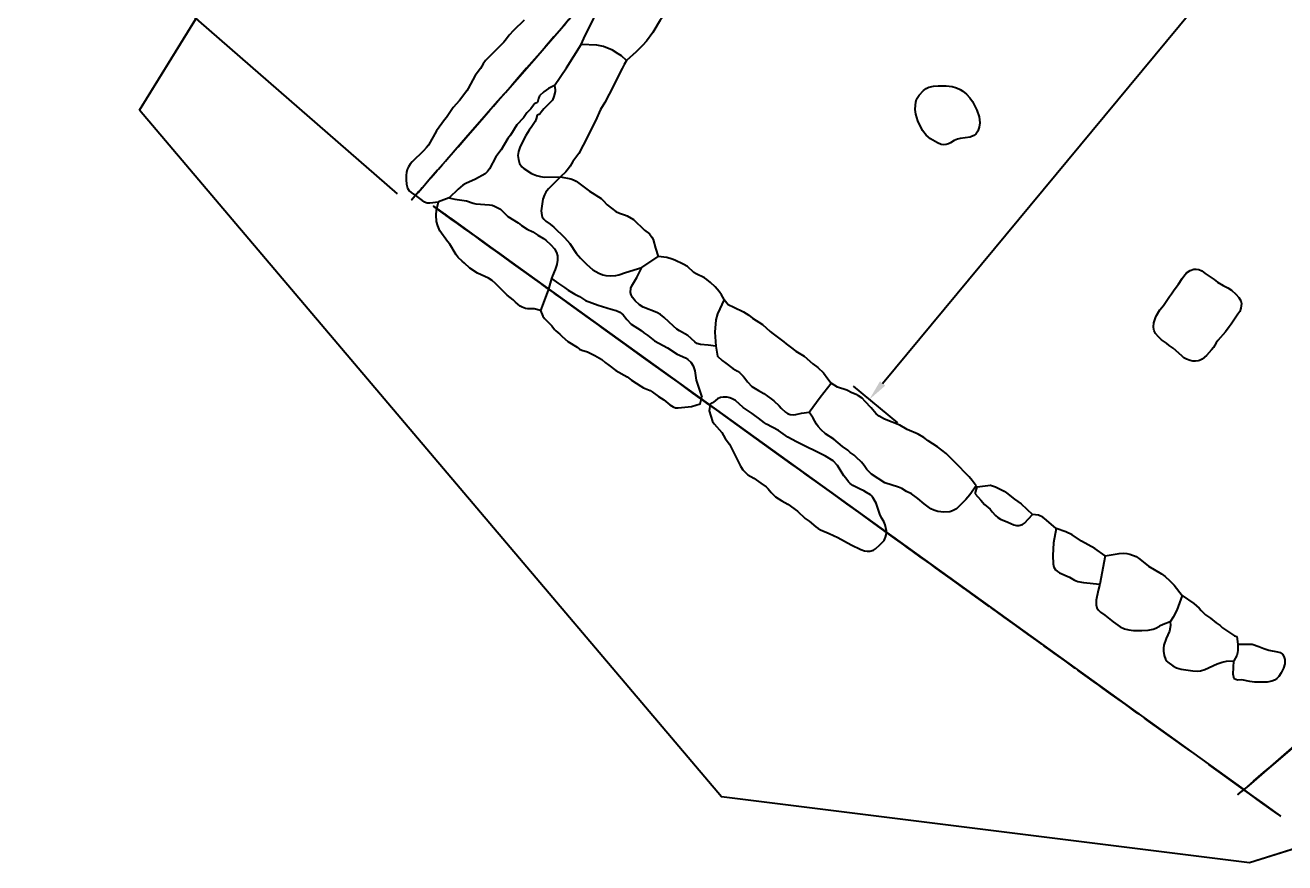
# Model space of a CAD drawing. Header units: metres. Extents: x -0.1 to 21.7, y 3 to 20.9.
# Drawn here: x -0.14 to 10.8, y 2.96 to 10.23 of the extents above; entities that cross this region are included whole.
import ezdxf

# ---------------------------------------------------------------- set-up
doc = ezdxf.new("R2010")
doc.units = ezdxf.units.M
doc.header["$MEASUREMENT"] = 0
doc.header["$XCLIPFRAME"] = 2
for name, color, linetype in [('A-Wand-Steine', 5, 'Continuous'), ('B-Wand_Steine', 5, 'Continuous'), ('C-Wand_Steine', 5, 'Continuous'), ('Plan_Bemassung', 7, 'Continuous'), ('Plan_Bild', 251, 'Continuous'), ('Plan_Steine', 5, 'Continuous')]:
    doc.layers.add(name, color=color, linetype=linetype)
doc.styles.get("Standard").update_dxf_attribs({"font": 'arial.ttf'})
doc.dimstyles.get("Standard").update_dxf_attribs({"dimtxt": 0.18, "dimasz": 0.18, "dimexe": 0.18, "dimexo": 0.0625, "dimgap": 0.09, "dimtad": 0, "dimtih": 1, "dimtoh": 1, "dimdec": 4, "dimzin": 0, "dimdsep": 46, "dimtxsty": 'Standard', "dimcen": 0.09, "dimadec": 0, "dimazin": 0, "dimtfac": 1, "dimtdec": 4, "dimtofl": 0, "dimtmove": 0, "dimatfit": 3, "dimfxl": 1, "dimtolj": 1, "dimtzin": 0, "dimarcsym": 0})
picture_1 = doc.add_image_def('image1.jpg', size_in_pixel=(608, 517))

# ---------------------------------------------------------------- blocks, each defined once
blk = doc.blocks.new('*D0')
at = {"layer": 'Defpoints', "color": 0, "transparency": 16777216}
for p in [(8.136, 20.814), (11.283, 18.071), (3.141, 8.729)]:
    blk.add_point(p, dxfattribs=at)
at = {"layer": 'Plan_Bemassung', "color": 0, "lineweight": -2, "transparency": 16777216}
for p, q in [((11.236, 18.112), (8, 20.932)), ((8.017, 20.678), (4.223, 16.325)), ((0.112, 11.607), (3.906, 15.961)), ((3.094, 8.77), (-0.142, 11.59))]:
    blk.add_line(p, q, dxfattribs=at)
at = {"layer": 'Plan_Bemassung', "color": 0, "transparency": 16777216}
for points in [[(7.995, 20.698), (8.04, 20.659), (8.136, 20.814)], [(0.09, 11.627), (0.135, 11.588), (-0.006, 11.472)]]:
    blk.add_solid(points, dxfattribs=at)
at = {"layer": 'Plan_Bemassung', "color": 0, "transparency": 16777216, "insert": (4.065, 16.143), "char_height": 0.18, "attachment_point": 5}
blk.add_mtext('\\A1;12.3922', dxfattribs=at)
blk = doc.blocks.new('*D2')
at = {"layer": 'Defpoints', "color": 0, "transparency": 16777216}
for p in [(13.39, 14.455), (13.684, 14.211), (7.488, 6.738)]:
    blk.add_point(p, dxfattribs=at)
at = {"layer": 'Plan_Bemassung', "color": 0, "lineweight": -2, "transparency": 16777216}
for p, q in [((13.636, 14.251), (13.251, 14.57)), ((13.275, 14.316), (10.442, 10.901)), ((7.308, 7.121), (10.14, 10.537)), ((7.439, 6.778), (7.054, 7.097))]:
    blk.add_line(p, q, dxfattribs=at)
at = {"layer": 'Plan_Bemassung', "color": 0, "transparency": 16777216}
for points in [[(13.252, 14.336), (13.298, 14.297), (13.39, 14.455)], [(7.285, 7.14), (7.331, 7.102), (7.193, 6.982)]]:
    blk.add_solid(points, dxfattribs=at)
at = {"layer": 'Plan_Bemassung', "color": 0, "transparency": 16777216, "insert": (10.291, 10.719), "char_height": 0.18, "attachment_point": 5}
blk.add_mtext('\\A1;9.7076', dxfattribs=at)

msp = doc.modelspace()

# ---------------------------------------------------------------- linework, layer by layer
at = {"layer": 'A-Wand-Steine', "extrusion": (-0.753505, 0.657443, -1.93142e-16), "elevation": 3.30739}
msp.add_lwpolyline([(-8.86668, 1.10029), (-8.89758, 1.20571), (-8.93514, 1.30383), (-8.99852, 1.34441), (-9.01998, 1.36856), (-9.02616, 1.56695), (-9.03849, 1.6304), (-9.08863, 1.68912), (-9.13011, 1.69137), (-9.14735, 1.69083), (-9.17548, 1.70769), (-9.23597, 1.76609), (-9.29524, 1.78552), (-9.39789, 1.75749), (-9.52156, 1.73946), (-9.63632, 1.7678), (-9.71583, 1.77241), (-9.76355, 1.75319), (-9.80836, 1.7518), (-9.85362, 1.76457), (-9.92202, 1.74471), (-10.07495, 1.66902), (-10.2955, 1.54867), (-10.45944, 1.49392), (-10.71922, 1.52483), (-10.83687, 1.53535), (-10.95152, 1.56014), (-11.02469, 1.58269), (-11.10498, 1.6121), (-11.21218, 1.6194), (-11.24944, 1.59696), (-11.30193, 1.62015), (-11.38635, 1.56078), (-11.47935, 1.4444), (-11.5323, 1.37183), (-11.53721, 1.30785), (-11.53249, 1.04559), (-11.54663, 0.94586), (-11.50708, 0.78397), (-11.47674, 0.69626), (-11.43484, 0.56991), (-11.40773, 0.47501), (-11.28574, 0.43626), (-11.07883, 0.2193), (-11.01424, 0.13975), (-10.94774, 0.10991), (-10.76191, 0.12634), (-10.67983, 0.15018), (-10.56239, 0.14674), (-10.44085, 0.12216), (-10.30584, 0.10864), (-10.20153, 0.08352), (-10.09422, 0.07268), (-9.99557, 0.11831), (-9.8182, 0.07419), (-9.66952, 0.06464), (-9.42375, 0.04038), (-9.23047, 0.03931), (-9.02607, 0.01377), (-8.91106, 0.08827), (-8.86879, 0.17115), (-8.81972, 0.25779), (-8.7989, 0.36482), (-8.77852, 0.48602), (-8.70221, 0.58414), (-8.68285, 0.6273), (-8.69151, 0.68377), (-8.73465, 0.73916), (-8.76932, 0.8551), (-8.8228, 0.91017), (-8.85204, 0.96245)], close=True, dxfattribs=at)
at = {"layer": 'B-Wand_Steine', "extrusion": (-0.584431, -0.811443, -2.64902e-16), "elevation": -9.01916}
for points in [[(-2.10784, 0.30833), (-2.16556, 0.33537), (-2.24132, 0.32996), (-2.29543, 0.31193), (-2.29723, 0.23982), (-2.27378, 0.19295), (-2.26116, 0.15149), (-2.26116, 0.07037), (-2.24853, 0.04693), (-2.17999, 0.05775), (-2.07898, 0.08298), (-1.89681, 0.13887), (-1.87878, 0.17132), (-1.90764, 0.19115), (-1.97257, 0.20016), (-2.04111, 0.23622)], [(-1.07893, 0.79094), (-1.11645, 0.9092), (-1.15397, 0.99573), (-1.21457, 1.09957), (-1.23477, 1.28128), (-1.26075, 1.38223), (-1.32712, 1.48319), (-1.4137, 1.50914), (-1.40504, 1.55818), (-1.41947, 1.6649), (-1.4945, 1.73989), (-1.65034, 1.77739), (-1.78309, 1.77162), (-1.86101, 1.72836), (-1.96779, 1.55529), (-2.11785, 1.45146), (-2.10343, 1.36493), (-2.13806, 1.25532), (-2.10054, 1.12841), (-2.06879, 1.01015), (-2.16114, 0.81401), (-2.17846, 0.59769), (-2.20155, 0.41597), (-2.17846, 0.34963), (-2.10631, 0.32367), (-2.03994, 0.28906), (-1.98222, 0.26022), (-1.82349, 0.26887), (-1.70517, 0.3006), (-1.59262, 0.30637), (-1.44544, 0.30348), (-1.26652, 0.28041), (-1.10491, 0.25445), (-1.07028, 0.28906), (-1.05296, 0.34386), (-1.06451, 0.50827), (-1.05585, 0.64961)], [(-0.57679, 0.03812), (-0.58833, 0.11888), (-0.64028, 0.21695), (-0.70377, 0.25733), (-0.81632, 0.25445), (-0.92598, 0.26887), (-1.0039, 0.26599), (-1.09048, 0.22272), (-1.13665, 0.15061), (-1.20303, 0.14484), (-1.23766, 0.16215), (-1.30115, 0.2256), (-1.38772, 0.25156), (-1.46276, 0.24868), (-1.54645, 0.18234), (-1.63591, 0.10446), (-1.69074, 0.10735), (-1.76866, 0.09292), (-1.86101, 0.03235), (-1.89276, -0.04264), (-1.86678, -0.1061), (-1.82061, -0.16955), (-1.77155, -0.16667), (-1.65611, -0.10898), (-1.39638, 0.00639), (-1.28672, 0.01505), (-1.1886, -0.0138), (-1.01256, -0.07149), (-0.85095, -0.11187), (-0.66048, -0.07437), (-0.59411, -0.03399)], [(0.47656, 0.51981), (0.47944, 0.6323), (0.50542, 0.7794), (0.51119, 0.97265), (0.50542, 1.24955), (0.43616, 1.39665), (0.36401, 1.42838), (0.32072, 1.50049), (0.23992, 1.57837), (-0.04579, 1.7024), (-0.268, 1.72836), (-0.45558, 1.71682), (-0.49599, 1.68221), (-0.52773, 1.67932), (-0.66625, 1.76585), (-0.73551, 1.7572), (-0.85961, 1.7024), (-0.93464, 1.59856), (-0.94907, 1.39089), (-0.97504, 1.09957), (-1.01833, 0.99284), (-1.0039, 0.89766), (-0.95773, 0.75921), (-0.99236, 0.60346), (-1.00679, 0.34963), (-0.97793, 0.28906), (-0.93753, 0.28618), (-0.85672, 0.29194), (-0.68357, 0.28329), (-0.62585, 0.24868), (-0.59411, 0.18522), (-0.54505, 0.03235), (-0.47578, -0.08302), (-0.39498, -0.11187), (-0.25934, -0.08302), (-0.07465, -0.05995), (0.16777, -0.04264), (0.263, -0.00803), (0.33804, 0.10158), (0.41018, 0.31502), (0.42173, 0.41597)], [(2.79475, 0.59086), (2.80121, 0.67486), (2.78505, 0.84284), (2.75596, 0.99467), (2.79151, 1.11097), (2.83676, 1.19173), (2.8206, 1.27573), (2.73657, 1.4211), (2.61697, 1.56324), (2.4586, 1.73123), (2.36486, 1.80553), (2.2582, 1.85398), (2.12568, 1.85721), (1.98993, 1.89275), (1.79276, 1.89275), (1.69523, 1.7688), (1.63382, 1.70742), (1.53039, 1.62343), (1.15869, 1.54913), (0.8484, 1.44899), (0.73204, 1.32623), (0.67386, 1.10978), (0.62861, 0.84812), (0.56073, 0.66075), (0.55427, 0.55091), (0.48962, 0.46046), (0.47993, 0.39585), (0.42821, 0.33124), (0.41851, 0.20848), (0.39589, 0.06311), (0.48639, -0.02088), (0.52891, -0.02432), (0.64204, -0.00171), (0.97496, -0.0534), (1.32403, -0.05986), (1.72483, -0.09863), (1.83795, -0.05017), (1.94138, -0.03725), (2.1644, -0.0857), (2.49086, -0.14062), (2.57166, -0.12447), (2.57489, 0.00152), (2.63954, 0.05321), (2.73973, 0.07905), (2.79468, 0.17274), (2.80121, 0.29689), (2.77858, 0.46488)], [(2.78666, -0.07557), (2.76494, -0.04301), (2.76494, 0.00041), (2.7758, 0.02574), (2.78304, 0.04383), (2.72149, 0.05106), (2.64185, 0.03297), (2.59841, 0.00041), (2.59841, -0.06472), (2.60927, -0.1009), (2.67805, -0.12984), (2.76856, -0.12623), (2.79752, -0.11175)], [(3.01834, -0.03577), (3.01472, 0.01488), (2.97852, 0.04021), (2.91336, 0.02212), (2.84458, 0.01126), (2.79028, 0.02212), (2.7758, -0.02492), (2.80838, -0.07557), (2.86992, -0.1009), (2.9749, -0.08281)], [(3.61203, 0.43459), (3.54325, 0.49609), (3.47085, 0.61188), (3.38397, 0.70233), (3.30432, 0.70957), (3.21382, 0.69147), (3.12694, 0.70233), (3.02558, 0.7566), (2.97852, 0.70957), (2.88802, 0.69509), (2.8482, 0.61549), (2.84096, 0.49971), (2.89164, 0.42011), (2.91336, 0.31157), (2.9387, 0.18132), (3.0292, 0.15599), (3.05816, 0.14875), (3.12694, 0.15961), (3.23916, 0.14514), (3.32966, 0.11257), (3.40931, 0.08001), (3.52153, 0.08363), (3.56859, 0.13066), (3.61565, 0.21388), (3.65185, 0.3369)], [(3.37455, 0.04166), (3.35428, 0.07965), (3.2884, 0.11764), (3.13889, 0.13283), (3.07807, 0.11764), (3.0578, 0.07458), (3.04513, -0.06472), (3.07047, -0.08245), (3.34161, -0.09258), (3.36949, -0.06218), (3.38976, -0.02419)], [(3.63809, 0.01633), (3.61529, 0.06952), (3.58234, 0.09484), (3.56461, 0.08724), (3.5342, 0.06192), (3.46831, 0.06192), (3.38722, 0.06698), (3.39736, 0.01633), (3.40496, -0.03179), (3.38722, -0.06978), (3.36695, -0.10271), (3.42523, -0.1179), (3.47592, -0.12297), (3.57728, -0.11537), (3.62036, -0.08751), (3.64063, -0.03432)], [(4.16771, 0.03153), (4.21585, 0.11764), (4.18545, 0.16576), (4.06381, 0.15563), (3.93204, 0.16829), (3.81041, 0.19362), (3.72932, 0.18095), (3.69384, 0.10751), (3.67357, -0.04446), (3.72425, -0.08245), (3.7648, -0.09511), (3.82308, -0.07991), (3.95738, -0.07991), (4.04607, -0.04952)], [(4.56902, -0.01208), (4.53709, 0.03757), (4.46437, 0.07302), (4.34729, 0.09253), (4.2923, 0.08011), (4.23732, 0.03757), (4.23554, 0.00743), (4.3402, -0.04576), (4.37567, -0.04931), (4.47146, -0.04044), (4.5566, -0.04221)], [(4.83864, 0.06061), (4.81026, 0.10316), (4.78365, 0.12444), (4.70561, 0.13862), (4.62933, 0.12089), (4.59918, 0.09607), (4.59563, 0.04998), (4.62046, 0.02516), (4.66658, 0.01629), (4.8351, 0.02338)], [(5.25195, 0.02338), (5.21824, 0.04998), (5.11359, 0.06948), (4.95039, 0.06948), (4.85816, 0.03757), (4.84219, -0.03335), (4.87589, -0.07767), (4.95217, -0.09008), (5.16148, -0.06526), (5.21824, -0.03867)], [(5.8107, 0.00565), (5.80183, 0.05707), (5.72733, 0.08366), (5.49141, 0.12444), (5.35838, 0.11025), (5.3158, 0.0677), (5.32822, 0.01097), (5.4311, -0.01208), (5.46835, -0.0298), (5.60139, -0.08299), (5.73975, -0.08831)], [(6.77289, 0.02992), (6.74273, 0.10616), (6.67178, 0.12566), (6.5618, 0.13452), (6.43763, 0.13452), (6.32588, 0.1097), (6.13254, 0.08843), (6.0332, 0.08843), (6.00659, 0.04588), (6.01546, 0.00688), (6.08287, -0.05163), (6.11125, -0.07468), (6.1893, -0.07645), (6.29041, -0.0729), (6.35959, -0.03213), (6.4536, -0.03035), (6.57599, -0.05872), (6.71769, -0.09478), (6.76579, -0.04986)]]:
    msp.add_lwpolyline(points, close=True, dxfattribs=at)
msp.add_lwpolyline([(-2.28909, 0.00662), (6.37736, -0.01059)], dxfattribs=at)
at = {"layer": 'C-Wand_Steine', "extrusion": (0.65081, -0.75924, -4.7566e-16), "elevation": 4.07111}
msp.add_lwpolyline([(10.98302, 0), (10.98063, 0.06455), (10.97106, 0.13388), (10.9591, 0.19842), (10.8969, 0.21755), (10.76534, 0.23667), (10.65769, 0.25819), (10.55961, 0.2558), (10.47111, 0.24624), (10.32519, 0.25819), (10.24146, 0.23667), (10.20319, 0.18647), (10.20558, 0.10519), (10.21994, 0), (10.27974, -0.02152), (10.38021, -0.05498), (10.49503, -0.08845), (10.57875, -0.08845), (10.73185, -0.09084), (10.84667, -0.06455), (10.95431, -0.04542)], close=True, dxfattribs=at)
at = {"layer": 'Plan_Bild'}
msp.add_lwpolyline([(0.85038, 9.49509), (4.66123, 15.66389), (11.40609, 18.73144), (16.63336, 16.84372), (20.17441, 11.04572), (16.43101, 4.8095), (10.49553, 2.95549), (5.90903, 3.52854)], close=True, dxfattribs=at)
at = {"layer": 'Plan_Steine'}
for p, q in [((4.36534, 9.6566), (4.32794, 9.61976)), ((4.40162, 9.54496), (4.36422, 9.50812)), ((4.43902, 9.5818), (4.40162, 9.54496)), ((4.25285, 9.50896), (4.21545, 9.47212)), ((3.54164, 8.73474), (3.44855, 8.69832)), ((5.21602, 8.12876), (5.35807, 8.22517)), ((9.24283, 5.62328), (9.1965, 5.3767))]:
    msp.add_line(p, q, dxfattribs=at)
for points in [[(4.6887, 10.06714), (4.72458, 10.14478), (4.78854, 10.26949), (4.82568, 10.35448), (4.83917, 10.37531), (4.89405, 10.44428), (4.93483, 10.51715), (4.96099, 10.56889), (4.9898, 10.61628), (5.01982, 10.6539), (5.05383, 10.71171), (5.06816, 10.75469), (5.07164, 10.78905), (5.06783, 10.81197), (5.06126, 10.83393), (5.0428, 10.87656)], [(5.47515, 10.40245), (5.42699, 10.34523), (5.37547, 10.27841), (5.31213, 10.1698), (5.25648, 10.09561), (5.22248, 10.05843), (5.16658, 10.00355), (5.0814, 9.92915)], [(4.19425, 10.27922), (4.10015, 10.18868), (4.0634, 10.14929), (4.03937, 10.11562), (4.01634, 10.08859), (3.89178, 9.96405), (3.85807, 9.92762), (3.83654, 9.89858), (3.81373, 9.85939), (3.76792, 9.79689), (3.70734, 9.68324), (3.69572, 9.66535), (3.63147, 9.58077), (3.5759, 9.52069), (3.51888, 9.43345), (3.5001, 9.41156), (3.43182, 9.31807), (3.36244, 9.19301), (3.34617, 9.1721), (3.3187, 9.14235), (3.22116, 9.04689), (3.20345, 9.02676), (3.18812, 9.00496), (3.17737, 8.98095), (3.17152, 8.95591), (3.16858, 8.9303), (3.16758, 8.89162), (3.17055, 8.85349), (3.17628, 8.82899), (3.18104, 8.81729), (3.19467, 8.79669), (3.21217, 8.77998), (3.24954, 8.75503), (3.308, 8.7105), (3.32913, 8.69839), (3.35163, 8.6913), (3.37407, 8.68989), (3.44855, 8.69832)], [(4.45857, 9.71158), (4.56132, 9.86317), (4.6887, 10.06714)], [(5.0814, 9.92915), (5.03885, 9.96784), (5.01037, 9.98725), (4.95983, 10.01723), (4.88387, 10.05068), (4.82626, 10.06103), (4.6887, 10.06714)], [(5.0814, 9.92915), (5.06143, 9.89332), (5.04613, 9.8589), (4.93353, 9.63668), (4.89456, 9.56328), (4.85579, 9.50065), (4.81415, 9.40427), (4.70778, 9.19279), (4.66863, 9.11946), (4.61773, 9.04882), (4.59395, 9.00917), (4.57972, 8.98942), (4.55506, 8.96135), (4.51039, 8.91633)], [(4.45857, 9.71158), (4.40641, 9.68441), (4.36534, 9.6566)], [(4.45857, 9.71158), (4.46248, 9.67344), (4.46176, 9.65738), (4.45164, 9.61384), (4.43902, 9.5818)], [(4.30895, 9.56422), (4.29605, 9.55815), (4.28415, 9.55022), (4.27447, 9.53942), (4.25285, 9.50896)], [(4.32794, 9.61976), (4.31831, 9.59751), (4.30895, 9.56422)], [(4.21545, 9.47212), (4.1869, 9.42836), (4.13145, 9.36855), (4.07475, 9.28041), (4.05078, 9.25066), (3.99467, 9.15281), (3.94885, 9.08988), (3.89392, 8.98777), (3.87622, 8.96299), (3.85436, 8.94417), (3.77216, 8.89536), (3.68659, 8.85911), (3.65947, 8.84377), (3.61921, 8.81068), (3.54164, 8.73474)], [(4.30811, 9.45286), (4.29876, 9.41957), (4.28913, 9.39731)], [(4.36422, 9.50812), (4.3426, 9.47765), (4.33292, 9.46685), (4.32102, 9.45893), (4.30811, 9.45286)], [(4.28913, 9.39731), (4.2606, 9.3534), (4.23649, 9.32333), (4.20726, 9.27597), (4.15883, 9.18138), (4.14405, 9.13653), (4.13983, 9.10174), (4.14326, 9.06709), (4.15451, 9.03423), (4.17233, 9.00515), (4.18954, 8.99012), (4.25813, 8.94579), (4.30163, 8.92795), (4.33659, 8.91843), (4.37165, 8.91458), (4.51039, 8.91633)], [(4.51039, 8.91633), (4.40533, 8.81253), (4.3815, 8.78262), (4.36895, 8.76068), (4.35713, 8.72244), (4.34169, 8.6213), (4.34633, 8.58075), (4.35112, 8.56787), (4.36407, 8.54766), (4.38098, 8.53122), (4.41886, 8.50559), (4.45095, 8.48001), (4.54387, 8.39069), (4.59035, 8.3373), (4.6458, 8.25336), (4.68284, 8.21056), (4.73423, 8.15726), (4.78948, 8.10924), (4.84301, 8.07973), (4.8769, 8.06512), (4.90458, 8.05871), (4.94731, 8.05569), (4.99003, 8.05868), (5.01766, 8.06459), (5.07285, 8.08492), (5.21602, 8.12876)], [(4.51039, 8.91633), (4.59904, 8.89833), (4.6231, 8.8901), (4.64558, 8.8785), (4.73859, 8.80989), (4.7601, 8.791), (4.86353, 8.72757), (4.88066, 8.71198), (4.91544, 8.67352), (4.99031, 8.6167), (5.02265, 8.60024), (5.06659, 8.58724), (5.0882, 8.57849), (5.1443, 8.54599), (5.24062, 8.45434), (5.2816, 8.42186), (5.30422, 8.39362), (5.3142, 8.37266), (5.3336, 8.29617), (5.35807, 8.22517)], [(4.33519, 7.75615), (4.27989, 7.76915), (4.22683, 7.77056), (4.20546, 7.77371), (4.17505, 7.78432), (4.15793, 7.79357), (4.11761, 7.82818), (4.09845, 7.84755), (4.04652, 7.88829), (3.94473, 7.98895), (3.91586, 8.01483), (3.88481, 8.03633), (3.78911, 8.07985), (3.72263, 8.1239), (3.67475, 8.16597), (3.65595, 8.18521), (3.61936, 8.21569), (3.60149, 8.2385), (3.54703, 8.33255), (3.52859, 8.35505), (3.46154, 8.44895), (3.44252, 8.49201), (3.43249, 8.52912), (3.4294, 8.58483), (3.43313, 8.62649), (3.44855, 8.69832)], [(3.54164, 8.73474), (3.56464, 8.7274), (3.59266, 8.72144), (3.69378, 8.70737), (3.75014, 8.68733), (3.77293, 8.68232), (3.89305, 8.6744), (3.91631, 8.67029), (3.93655, 8.66328), (3.98684, 8.63534), (4.05325, 8.57358), (4.14111, 8.51666), (4.17082, 8.49265), (4.22076, 8.4629), (4.26883, 8.43802), (4.31313, 8.40897), (4.36271, 8.38143), (4.38171, 8.36735), (4.42615, 8.32689), (4.45794, 8.29083), (4.47603, 8.25921), (4.48306, 8.22896), (4.48381, 8.19187), (4.47813, 8.15481), (4.46336, 8.11023), (4.43934, 8.05692), (4.43161, 8.03394)], [(5.93148, 7.85051), (5.90799, 7.89236), (5.88924, 7.919), (5.85272, 7.96083), (5.8132, 7.99977), (5.78178, 8.02597), (5.75948, 8.04049), (5.68736, 8.07507), (5.66819, 8.0868), (5.61402, 8.13657), (5.57606, 8.15794), (5.50264, 8.19294), (5.481, 8.20092), (5.4341, 8.21459), (5.35807, 8.22517)], [(5.85776, 7.44418), (5.79381, 7.45358), (5.72455, 7.45987), (5.69373, 7.46951), (5.67607, 7.48176), (5.61699, 7.53737), (5.54212, 7.57835), (5.52049, 7.59305), (5.48975, 7.61947), (5.41038, 7.69569), (5.37864, 7.7204), (5.34642, 7.7369), (5.22654, 7.78334), (5.19487, 7.8039), (5.15744, 7.8381), (5.13412, 7.86757), (5.12303, 7.89006), (5.11819, 7.91317), (5.12052, 7.94795), (5.12814, 7.96965), (5.17194, 8.04092), (5.21602, 8.12876)], [(4.43161, 8.03394), (4.40324, 7.93298), (4.33519, 7.75615)], [(4.43161, 8.03394), (4.49141, 7.99091), (4.54535, 7.95629), (4.57559, 7.93237), (4.63328, 7.89762), (4.67393, 7.87599), (4.72614, 7.8435), (4.78047, 7.82088), (4.83602, 7.80172), (4.9485, 7.76705), (4.99287, 7.75559), (5.02491, 7.74132), (5.0525, 7.71833), (5.08453, 7.67701), (5.12324, 7.63754), (5.21032, 7.5802), (5.23212, 7.56148), (5.26709, 7.53761), (5.32552, 7.49291), (5.43985, 7.43056), (5.52222, 7.37552), (5.59588, 7.34295), (5.6162, 7.33092), (5.64304, 7.30568), (5.66184, 7.27489), (5.67662, 7.23044), (5.68846, 7.14985), (5.69987, 7.11607), (5.7368, 7.00289)], [(5.93148, 7.85051), (5.87312, 7.72564), (5.85905, 7.67531), (5.8516, 7.56712), (5.85776, 7.44418)], [(5.93148, 7.85051), (5.96538, 7.80694), (6.01428, 7.78551), (6.09897, 7.74252), (6.14677, 7.71403), (6.17669, 7.69004), (6.26433, 7.63324), (6.33184, 7.57148), (6.35815, 7.55326), (6.41436, 7.50774), (6.44924, 7.4838), (6.47081, 7.46463), (6.50576, 7.44084), (6.55398, 7.40302), (6.62507, 7.35747), (6.70152, 7.29087), (6.74518, 7.25915), (6.79577, 7.21339), (6.83136, 7.16159), (6.86094, 7.12307)], [(4.33519, 7.75615), (4.35606, 7.7058), (4.36944, 7.68482), (4.39537, 7.66052), (4.43305, 7.62096), (4.45586, 7.59063), (4.46811, 7.5776), (4.50489, 7.54852), (4.52394, 7.52896), (4.57195, 7.48673), (4.65277, 7.43671), (4.67532, 7.42012), (4.69358, 7.41195), (4.74347, 7.39472), (4.80886, 7.36345), (4.86718, 7.32909), (4.89668, 7.30445), (4.93042, 7.28133), (4.9909, 7.23443), (5.08882, 7.17815), (5.12649, 7.14858), (5.2075, 7.09876), (5.2298, 7.08213), (5.28811, 7.05895), (5.30675, 7.04823), (5.36008, 7.00877), (5.40838, 6.979), (5.46074, 6.93592), (5.48841, 6.9176), (5.50961, 6.91031), (5.532, 6.90858), (5.64811, 6.92158), (5.72429, 6.9429), (5.7368, 7.00289)], [(5.85776, 7.44418), (5.87454, 7.35989), (5.91296, 7.31989), (5.94624, 7.29692), (6.0073, 7.25062), (6.0468, 7.228), (6.06478, 7.21514), (6.09676, 7.18463), (6.11033, 7.16821), (6.13304, 7.13519), (6.17172, 7.09598), (6.22886, 7.06016), (6.27731, 7.03444), (6.33843, 6.98764), (6.36394, 6.97027), (6.40998, 6.92669), (6.42676, 6.90678), (6.46529, 6.87078), (6.48246, 6.86108), (6.50583, 6.85247), (6.53551, 6.8486), (6.55463, 6.85073), (6.6037, 6.86236), (6.66943, 6.87108)], [(6.66943, 6.87108), (6.76648, 7.00191), (6.86094, 7.12307)], [(8.11948, 6.23159), (8.08591, 6.2791), (8.0598, 6.31002), (7.93672, 6.43718), (7.85986, 6.51204), (7.78363, 6.57159), (7.7035, 6.62253), (7.6652, 6.65164), (7.61727, 6.67961), (7.52182, 6.72192), (7.45814, 6.75907), (7.32546, 6.81027), (7.27711, 6.83781), (7.25185, 6.85639), (7.20995, 6.90915), (7.15775, 6.96589), (7.12964, 6.99246), (7.09972, 7.01514), (7.07888, 7.02567), (7.03954, 7.0398), (6.99836, 7.06182), (6.91525, 7.08869), (6.86094, 7.12307)], [(8.11948, 6.23159), (8.06578, 6.15459), (8.03241, 6.1135), (7.96869, 6.04898), (7.949, 6.03272), (7.92775, 6.01882), (7.91622, 6.0133), (7.891, 6.00601), (7.83892, 6.00209), (7.78774, 6.0074), (7.75386, 6.01889), (7.72641, 6.03312), (7.66991, 6.07565), (7.61435, 6.12142), (7.55784, 6.1622), (7.51464, 6.18216), (7.47551, 6.20699), (7.44653, 6.21994), (7.32855, 6.25828), (7.21048, 6.33376), (7.17153, 6.37359), (7.14759, 6.40805), (7.1241, 6.43639), (7.0795, 6.48122), (7.06083, 6.49693), (7.02608, 6.52122), (7.00446, 6.54039), (6.96032, 6.57198), (6.884, 6.63802), (6.81315, 6.68388), (6.77529, 6.71811), (6.74947, 6.74656), (6.73423, 6.76678), (6.70541, 6.81864), (6.66943, 6.87108)], [(8.11169, 6.16116), (8.13058, 6.22185), (8.24613, 6.23883), (8.29023, 6.22297), (8.36384, 6.18424), (8.38442, 6.17028), (8.45301, 6.11539), (8.51281, 6.07581), (8.61133, 5.98354)], [(8.11169, 6.16116), (8.16205, 6.10656), (8.19449, 6.06987), (8.24268, 6.02861), (8.25879, 6.00594), (8.28743, 5.97494), (8.30885, 5.95671), (8.33238, 5.94169), (8.39601, 5.91709), (8.44788, 5.89139), (8.46993, 5.88594), (8.49184, 5.88634), (8.52283, 5.89615), (8.54062, 5.90672), (8.61133, 5.98354)], [(8.81729, 5.8612), (8.73273, 5.9337), (8.69934, 5.95888), (8.66263, 5.97573), (8.61133, 5.98354)], [(8.81729, 5.8612), (8.79297, 5.73575), (8.78607, 5.62691), (8.78951, 5.55232), (8.79669, 5.52475), (8.8099, 5.50229), (8.82668, 5.48723), (8.84479, 5.47656), (8.93302, 5.43737), (8.97441, 5.41315), (9.00428, 5.40135), (9.05461, 5.3902), (9.1965, 5.3767)], [(9.24283, 5.62328), (9.15111, 5.68759), (9.03612, 5.7516), (8.95419, 5.80704), (8.89976, 5.83152), (8.81729, 5.8612)], [(9.24283, 5.62328), (9.36216, 5.64292), (9.40221, 5.64519), (9.42888, 5.64365), (9.45501, 5.63898), (9.51024, 5.61773), (9.54389, 5.59442), (9.61746, 5.53244), (9.73157, 5.46786), (9.76418, 5.44427), (9.80462, 5.40705), (9.8424, 5.36709), (9.91172, 5.27762)], [(9.1965, 5.3767), (9.18038, 5.32271), (9.16314, 5.23862), (9.1629, 5.19768), (9.17029, 5.1713), (9.18308, 5.15085), (9.19995, 5.13416), (9.23774, 5.10818), (9.31196, 5.04858), (9.37092, 5.00656), (9.40927, 4.98873), (9.44671, 4.97923), (9.4883, 4.97533), (9.55978, 4.97428), (9.61664, 4.97723), (9.65763, 4.98467), (9.68181, 4.99413), (9.71315, 5.01276)], [(9.91172, 5.27762), (9.86431, 5.15223), (9.83304, 5.09081), (9.80624, 5.04918)], [(9.91172, 5.27762), (10.01342, 5.21013), (10.0585, 5.16838), (10.07579, 5.14882), (10.11482, 5.11185), (10.15618, 5.0821), (10.20646, 5.04124), (10.24035, 5.01803), (10.26173, 4.99873), (10.34704, 4.9382), (10.36538, 4.92861), (10.38511, 4.92226)], [(9.80624, 5.04918), (9.74575, 5.02737), (9.71315, 5.01276)], [(9.80624, 5.04918), (9.80964, 5.02048), (9.80759, 5.00169), (9.79959, 4.96979), (9.78683, 4.93795)], [(9.78683, 4.93795), (9.77111, 4.90573), (9.75213, 4.84812), (9.74858, 4.82174), (9.74791, 4.79518), (9.75323, 4.75643), (9.76585, 4.72481), (9.77749, 4.70681), (9.78502, 4.6992), (9.83011, 4.6665), (9.86252, 4.64907), (9.90108, 4.63933), (10.00384, 4.62332), (10.04394, 4.62175), (10.07053, 4.624), (10.10781, 4.63412), (10.21502, 4.68504), (10.25911, 4.70015), (10.29595, 4.70769), (10.36053, 4.71087)], [(10.39551, 4.85666), (10.52015, 4.85557), (10.57606, 4.83622), (10.62046, 4.81654), (10.66455, 4.80244), (10.73766, 4.78891), (10.76099, 4.78195), (10.7813, 4.76836), (10.79514, 4.7476), (10.80154, 4.72315), (10.80146, 4.68469), (10.79137, 4.6474), (10.77006, 4.60545), (10.75105, 4.57566), (10.73365, 4.55776), (10.71327, 4.54308), (10.6892, 4.5328), (10.64952, 4.52617), (10.60857, 4.52469), (10.53951, 4.52639), (10.49902, 4.53018), (10.42862, 4.54553), (10.39254, 4.54387), (10.36351, 4.55527), (10.35443, 4.59582), (10.36053, 4.71087)], [(10.38511, 4.92226), (10.39551, 4.85666), (10.39532, 4.80445), (10.39159, 4.78116), (10.3844, 4.75836), (10.36053, 4.71087)]]:
    msp.add_lwpolyline(points, dxfattribs=at)
for points in [[(7.71061, 9.69635), (7.75009, 9.70567), (7.79086, 9.70834), (7.8596, 9.70735), (7.91359, 9.70153), (7.95015, 9.69079), (7.98238, 9.67725), (8.00553, 9.6623), (8.03693, 9.63489), (8.06532, 9.60416), (8.08933, 9.57049), (8.1272, 9.4959), (8.14593, 9.43959), (8.15042, 9.41332), (8.15184, 9.38675), (8.14837, 9.34764), (8.13627, 9.31366), (8.11808, 9.28749), (8.10051, 9.27539), (8.06948, 9.26287), (7.9811, 9.24967), (7.95799, 9.24335), (7.92869, 9.23176), (7.89759, 9.21212), (7.87995, 9.20404), (7.86027, 9.19778), (7.83856, 9.19476), (7.81664, 9.19729), (7.78428, 9.21135), (7.72425, 9.24656), (7.68581, 9.27893), (7.65483, 9.31852), (7.61268, 9.40354), (7.59571, 9.46173), (7.59177, 9.50074), (7.59243, 9.54011), (7.59588, 9.56606), (7.60331, 9.59131), (7.62504, 9.62691), (7.66376, 9.66664), (7.68594, 9.68333)], [(9.97992, 8.10352), (10.01113, 8.11361), (10.03305, 8.11595), (10.05407, 8.11208), (10.08075, 8.10065), (10.10945, 8.07813), (10.18895, 8.02608), (10.21881, 8.00206), (10.26684, 7.97366), (10.30791, 7.95232), (10.33905, 7.93068), (10.37721, 7.89632), (10.40246, 7.86861), (10.42099, 7.83831), (10.42539, 7.81589), (10.42107, 7.77436), (10.4107, 7.74587), (10.39408, 7.72386), (10.33703, 7.63618), (10.31791, 7.61477), (10.28594, 7.57076), (10.2194, 7.49449), (10.20519, 7.47398), (10.18149, 7.43315), (10.16625, 7.41283), (10.12285, 7.36533), (10.08407, 7.33259), (10.06177, 7.32077), (10.05034, 7.31722), (10.02698, 7.31402), (10.00356, 7.31513), (9.98024, 7.32063), (9.94765, 7.33311), (9.92642, 7.34498), (9.9064, 7.36041), (9.83203, 7.42768), (9.79732, 7.45196), (9.77557, 7.47082), (9.73104, 7.50158), (9.70364, 7.52661), (9.67955, 7.55545), (9.66761, 7.5777), (9.66404, 7.58915), (9.66083, 7.61259), (9.66395, 7.64758), (9.6787, 7.69197), (9.68896, 7.71312), (9.71807, 7.76045), (9.7482, 7.7979), (9.79969, 7.87807), (9.81845, 7.89966), (9.84205, 7.93478), (9.87936, 7.98364), (9.90946, 8.03454), (9.92383, 8.05501), (9.9496, 8.08241)], [(5.80246, 6.88399), (5.83027, 6.79208), (5.84505, 6.77174), (5.91011, 6.69367), (5.94032, 6.64278), (5.97721, 6.59239), (5.99039, 6.57144), (6.07369, 6.40214), (6.09316, 6.37145), (6.11891, 6.34393), (6.13826, 6.32805), (6.18903, 6.29785), (6.24945, 6.25354), (6.29776, 6.22272), (6.31444, 6.2068), (6.33908, 6.17497), (6.37818, 6.1363), (6.43307, 6.10148), (6.48447, 6.0735), (6.56954, 6.01048), (6.63624, 5.94814), (6.66989, 5.92362), (6.72671, 5.87562), (6.74701, 5.86078), (6.76813, 5.84921), (6.84338, 5.81765), (6.91787, 5.78115), (7.03437, 5.7191), (7.11886, 5.67688), (7.15143, 5.66645), (7.17418, 5.66261), (7.1964, 5.66392), (7.2275, 5.67355), (7.2451, 5.68281), (7.28527, 5.71767), (7.32075, 5.7573), (7.33415, 5.78451), (7.34247, 5.81715), (7.34206, 5.83947), (7.33055, 5.89386), (7.31992, 5.9227), (7.29923, 5.95366), (7.28478, 5.9862), (7.25085, 6.0796), (7.22212, 6.12962), (7.20945, 6.1462), (7.20156, 6.15306), (7.16851, 6.17445), (7.14363, 6.18868), (7.11254, 6.20249), (7.04988, 6.23539), (7.02496, 6.25234), (7.01176, 6.26549), (6.98899, 6.29687), (6.97064, 6.31839), (6.91681, 6.4083), (6.87822, 6.44791), (6.81242, 6.48806), (6.55872, 6.61452), (6.48546, 6.65388), (6.40441, 6.71153), (6.30036, 6.76679), (6.28196, 6.77886), (6.23044, 6.81933), (6.19654, 6.84234), (6.17516, 6.86129), (6.09508, 6.91274), (6.02864, 6.9741), (6.00197, 6.98861), (5.98037, 6.99686), (5.95786, 7.00136), (5.92309, 7.00223), (5.90043, 6.9991), (5.87268, 6.98827), (5.83966, 6.95932), (5.82888, 6.95212), (5.80897, 6.9427)]]:
    msp.add_lwpolyline(points, close=True, dxfattribs=at)

# ---------------------------------------------------------------- dimensions: what is measured, and where the dimension line sits
at = {"layer": 'Plan_Bemassung'}
for p1, p2, distance, picture, middle in [((3.14144, 8.729), (11.283, 18.07143), 4.17471, '*D0', (4.06492, 16.14296)), ((7.48758, 6.73814), (13.68413, 14.21081), 0.38263, '*D2', (10.29132, 10.71872))]:
    dim = msp.add_aligned_dim(p1=p1, p2=p2, distance=distance, dimstyle='Standard', dxfattribs=at)
    dim.commit()
    dim.dimension.update_dxf_attribs({"geometry": picture, "text_midpoint": middle})

# ---------------------------------------------------------------- pictures from other files: only their frames are drawn
at = {"layer": 'Plan_Bild'}
image = msp.add_image(picture_1, insert=(0, 0), size_in_units=(22.63335, 19.2458), dxfattribs=dict(at, fade=50))
image.set_boundary_path([(22.3438, 261.4333), (124.7146, 95.7207), (305.9019, 13.31716), (446.32204, 64.027), (541.44536, 219.77875), (440.8864, 387.3024), (281.4416, 437.10675), (158.23427, 421.7127), (22.3438, 261.4333)])

doc.saveas('drawing.dxf')
